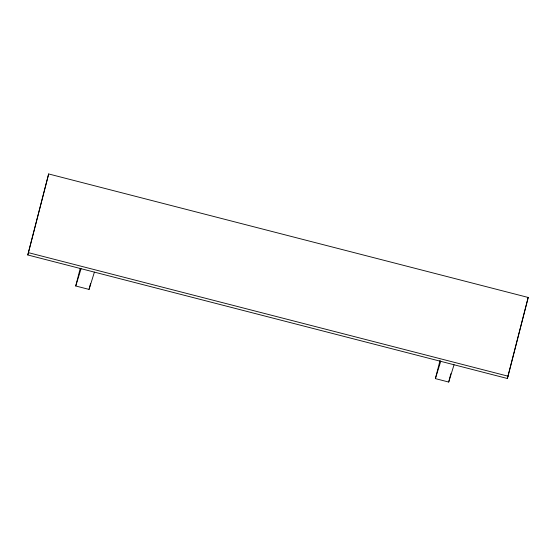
<?xml version="1.0" encoding="UTF-8"?>
<svg xmlns="http://www.w3.org/2000/svg" width="556" height="556" viewBox="0 0 556 556"><rect width="100%" height="100%" fill="white"/><g stroke="black" fill="none" stroke-linecap="round" stroke-linejoin="round"><path stroke-width="0.83" d="M27.8 254.975L48.664 173.952L528.2 297.46L508.052 376.183L507.336 378.49L27.8 254.975L48.664 173.952M94.402 272.134L89.05 289.412L75.734 285.986L80.231 268.395M89.05 289.412L90.552 283.553M454.057 364.764L448.706 382.048L435.39 378.615L440.102 360.191M448.706 382.048L450.853 373.674M507.336 378.49L528.2 297.46M75.734 285.986L81.079 268.701M435.39 378.615L440.734 361.337M28.516 252.674L508.052 376.183"/></g></svg>
